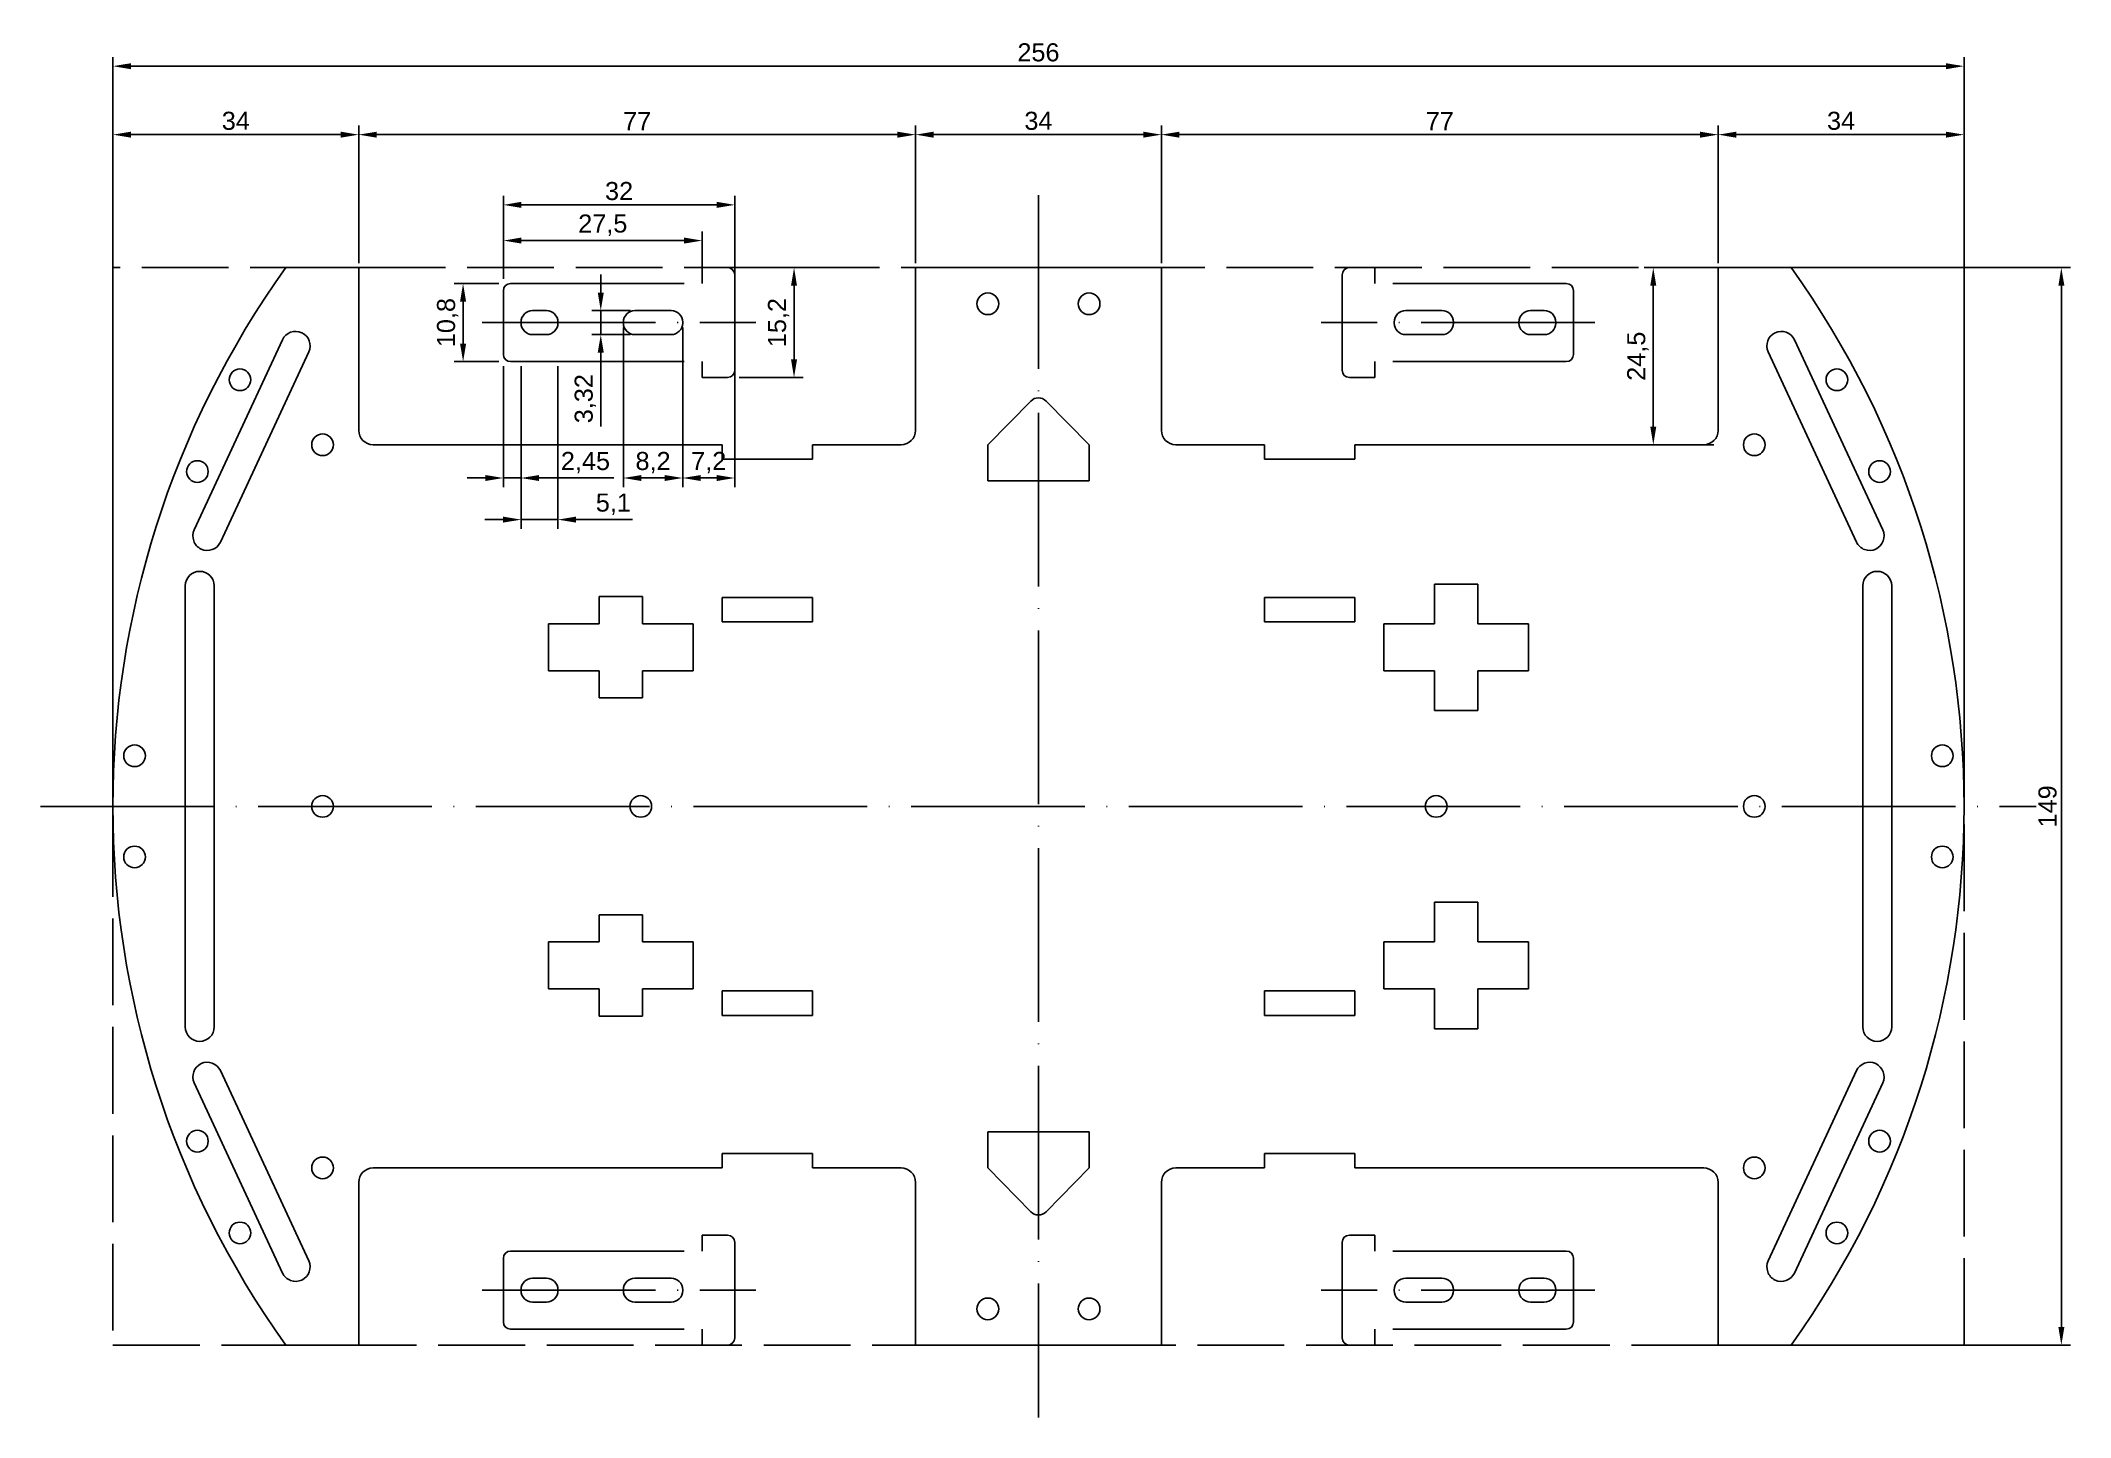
# Model space of a CAD drawing. Extents: x -10 to 271, y -10 to 180.
import ezdxf

# ---------------------------------------------------------------- set-up
doc = ezdxf.new("R2010")
doc.units = 0
doc.linetypes.add('ACAD_ISO02W100', pattern=[15, 12, -3])
doc.linetypes.add('ACAD_ISO04W100', pattern=[30, 24, -3, 0, -3])
doc.layers.get('0').update_dxf_attribs({"linetype": 'CONTINUOUS'})
doc.layers.get('DEFPOINTS').update_dxf_attribs({"linetype": 'CONTINUOUS'})
doc.layers.add('DIM', color=5, linetype='CONTINUOUS')
doc.layers.add('RAW', color=10, linetype='CONTINUOUS')
doc.styles.get("Standard").update_dxf_attribs({"font": 'arial.ttf'})
doc.dimstyles.new('ISO-25', dxfattribs={"dimtxt": 2.5, "dimasz": 2.5, "dimexe": 1.25, "dimexo": 0.625, "dimtad": 1, "dimtxsty": 'STANDARD', "dimcen": 2.5, "dimazin": 3, "dimtfac": 1, "dimtmove": 0, "dimatfit": 3})

# ---------------------------------------------------------------- blocks, each defined once
blk = doc.blocks.new('*D1')
at = {"layer": 'DEFPOINTS', "color": 0}
for p in [(111, 167.39), (34, 149), (111, 149)]:
    blk.add_point(p, dxfattribs=at)
at = {"layer": 'DIM', "color": 0}
for p, q in [((34, 149.62), (34, 168.64)), ((111, 149.62), (111, 168.64)), ((36.5, 167.39), (108.5, 167.39))]:
    blk.add_line(p, q, dxfattribs=at)
for points in [[(36.5, 167.8), (36.5, 166.97), (34, 167.39)], [(108.5, 167.8), (108.5, 166.97), (111, 167.39)]]:
    blk.add_solid(points, dxfattribs=at)
at = {"layer": 'DIM', "color": 0, "insert": (72.5, 169.26), "char_height": 2.5, "attachment_point": 5}
blk.add_mtext('77', dxfattribs=at)
blk = doc.blocks.new('*D2')
at = {"layer": 'DEFPOINTS', "color": 0}
for p in [(145, 167.39), (111, 149), (145, 149)]:
    blk.add_point(p, dxfattribs=at)
at = {"layer": 'DIM', "color": 0}
for p, q in [((111, 149.62), (111, 168.64)), ((145, 149.62), (145, 168.64)), ((113.5, 167.39), (142.5, 167.39))]:
    blk.add_line(p, q, dxfattribs=at)
for points in [[(113.5, 167.8), (113.5, 166.97), (111, 167.39)], [(142.5, 167.8), (142.5, 166.97), (145, 167.39)]]:
    blk.add_solid(points, dxfattribs=at)
at = {"layer": 'DIM', "color": 0, "insert": (128, 169.29), "char_height": 2.5, "attachment_point": 5}
blk.add_mtext('34', dxfattribs=at)
blk = doc.blocks.new('*D3')
at = {"layer": 'DEFPOINTS', "color": 0}
for p in [(222, 167.39), (145, 149), (222, 149)]:
    blk.add_point(p, dxfattribs=at)
at = {"layer": 'DIM', "color": 0}
for p, q in [((145, 149.62), (145, 168.64)), ((222, 149.62), (222, 168.64)), ((147.5, 167.39), (219.5, 167.39))]:
    blk.add_line(p, q, dxfattribs=at)
for points in [[(147.5, 167.8), (147.5, 166.97), (145, 167.39)], [(219.5, 167.8), (219.5, 166.97), (222, 167.39)]]:
    blk.add_solid(points, dxfattribs=at)
at = {"layer": 'DIM', "color": 0, "insert": (183.5, 169.26), "char_height": 2.5, "attachment_point": 5}
blk.add_mtext('77', dxfattribs=at)
blk = doc.blocks.new('*D4')
at = {"layer": 'DEFPOINTS', "color": 0}
for p in [(232.09, 149), (269.46, 149), (232.09, 0)]:
    blk.add_point(p, dxfattribs=at)
at = {"layer": 'DIM', "color": 0}
for p, q in [((232.71, 149), (270.71, 149)), ((269.46, 2.5), (269.46, 146.5)), ((232.71, 0), (270.71, 0))]:
    blk.add_line(p, q, dxfattribs=at)
for points in [[(269.05, 146.5), (269.88, 146.5), (269.46, 149)], [(269.05, 2.5), (269.88, 2.5), (269.46, 0)]]:
    blk.add_solid(points, dxfattribs=at)
at = {"layer": 'DIM', "color": 0, "insert": (267.56, 74.5), "char_height": 2.5, "attachment_point": 5, "rotation": 90}
blk.add_mtext('149', dxfattribs=at)
blk = doc.blocks.new('*D5')
at = {"layer": 'DEFPOINTS', "color": 0}
for p in [(213.03, 149), (222, 149), (222, 124.5)]:
    blk.add_point(p, dxfattribs=at)
at = {"layer": 'DIM', "color": 0}
for p, q in [((221.38, 149), (211.78, 149)), ((213.03, 127), (213.03, 146.5)), ((221.38, 124.5), (211.78, 124.5))]:
    blk.add_line(p, q, dxfattribs=at)
for points in [[(212.61, 146.5), (213.44, 146.5), (213.03, 149)], [(212.61, 127), (213.44, 127), (213.03, 124.5)]]:
    blk.add_solid(points, dxfattribs=at)
at = {"layer": 'DIM', "color": 0, "insert": (210.9, 136.75), "char_height": 2.5, "attachment_point": 5, "rotation": 90}
blk.add_mtext('24,5', dxfattribs=at)
blk = doc.blocks.new('*D8')
at = {"layer": 'DEFPOINTS', "color": 0}
for p in [(256, 176.86), (0, 74.5), (256, 74.5)]:
    blk.add_point(p, dxfattribs=at)
at = {"layer": 'DIM', "color": 0}
for p, q in [((0, 75.12), (0, 178.11)), ((2.5, 176.86), (253.5, 176.86)), ((256, 75.12), (256, 178.11))]:
    blk.add_line(p, q, dxfattribs=at)
for points in [[(2.5, 177.27), (2.5, 176.44), (0, 176.86)], [(253.5, 177.27), (253.5, 176.44), (256, 176.86)]]:
    blk.add_solid(points, dxfattribs=at)
at = {"layer": 'DIM', "color": 0, "insert": (128, 178.76), "char_height": 2.5, "attachment_point": 5}
blk.add_mtext('256', dxfattribs=at)
blk = doc.blocks.new('*D9')
at = {"layer": 'DEFPOINTS', "color": 0}
for p in [(256, 167.39), (222, 149), (256, 149)]:
    blk.add_point(p, dxfattribs=at)
at = {"layer": 'DIM', "color": 0}
for p, q in [((222, 149.62), (222, 168.64)), ((256, 149.62), (256, 168.64)), ((224.5, 167.39), (253.5, 167.39))]:
    blk.add_line(p, q, dxfattribs=at)
for points in [[(224.5, 167.8), (224.5, 166.97), (222, 167.39)], [(253.5, 167.8), (253.5, 166.97), (256, 167.39)]]:
    blk.add_solid(points, dxfattribs=at)
at = {"layer": 'DIM', "color": 0, "insert": (239, 169.29), "char_height": 2.5, "attachment_point": 5}
blk.add_mtext('34', dxfattribs=at)
blk = doc.blocks.new('*D10')
at = {"layer": 'DEFPOINTS', "color": 0}
for p in [(0, 167.39), (0, 149), (34, 149)]:
    blk.add_point(p, dxfattribs=at)
at = {"layer": 'DIM', "color": 0}
for p, q in [((0, 149.62), (0, 168.64)), ((34, 149.62), (34, 168.64)), ((31.5, 167.39), (2.5, 167.39))]:
    blk.add_line(p, q, dxfattribs=at)
for points in [[(2.5, 167.8), (2.5, 166.97), (0, 167.39)], [(31.5, 167.8), (31.5, 166.97), (34, 167.39)]]:
    blk.add_solid(points, dxfattribs=at)
at = {"layer": 'DIM', "color": 0, "insert": (17, 169.29), "char_height": 2.5, "attachment_point": 5}
blk.add_mtext('34', dxfattribs=at)
blk = doc.blocks.new('*D12')
at = {"layer": 'DEFPOINTS', "color": 0}
for p in [(86, 157.68), (54, 146.8), (86, 146.8)]:
    blk.add_point(p, dxfattribs=at)
at = {"layer": 'DIM', "color": 0}
for p, q in [((54, 147.43), (54, 158.93)), ((56.5, 157.68), (83.5, 157.68)), ((86, 147.43), (86, 158.93))]:
    blk.add_line(p, q, dxfattribs=at)
for points in [[(56.5, 158.1), (56.5, 157.26), (54, 157.68)], [(83.5, 158.1), (83.5, 157.26), (86, 157.68)]]:
    blk.add_solid(points, dxfattribs=at)
at = {"layer": 'DIM', "color": 0, "insert": (70, 159.58), "char_height": 2.5, "attachment_point": 5}
blk.add_mtext('32', dxfattribs=at)
blk = doc.blocks.new('*D13')
at = {"layer": 'DEFPOINTS', "color": 0}
for p in [(81.5, 152.74), (54, 146.8), (81.5, 146.8)]:
    blk.add_point(p, dxfattribs=at)
at = {"layer": 'DIM', "color": 0}
for p, q in [((54, 147.43), (54, 153.99)), ((56.5, 152.74), (79, 152.74)), ((81.5, 147.43), (81.5, 153.99))]:
    blk.add_line(p, q, dxfattribs=at)
for points in [[(56.5, 153.16), (56.5, 152.33), (54, 152.74)], [(79, 153.16), (79, 152.33), (81.5, 152.74)]]:
    blk.add_solid(points, dxfattribs=at)
at = {"layer": 'DIM', "color": 0, "insert": (67.75, 154.87), "char_height": 2.5, "attachment_point": 5}
blk.add_mtext('27,5', dxfattribs=at)
blk = doc.blocks.new('*D14')
at = {"layer": 'DEFPOINTS', "color": 0}
for p in [(48.43, 146.8), (54, 146.8), (54, 136)]:
    blk.add_point(p, dxfattribs=at)
at = {"layer": 'DIM', "color": 0}
for p, q in [((53.37, 146.8), (47.18, 146.8)), ((48.43, 138.5), (48.43, 144.3)), ((53.37, 136), (47.18, 136))]:
    blk.add_line(p, q, dxfattribs=at)
for points in [[(48.01, 144.3), (48.85, 144.3), (48.43, 146.8)], [(48.01, 138.5), (48.85, 138.5), (48.43, 136)]]:
    blk.add_solid(points, dxfattribs=at)
at = {"layer": 'DIM', "color": 0, "insert": (46.3, 141.4), "char_height": 2.5, "attachment_point": 5, "rotation": 90}
blk.add_mtext('10,8', dxfattribs=at)
blk = doc.blocks.new('*D15')
at = {"layer": 'DEFPOINTS', "color": 0}
for p in [(86, 149), (94.2, 149), (86, 133.8)]:
    blk.add_point(p, dxfattribs=at)
at = {"layer": 'DIM', "color": 0}
for p, q in [((86.62, 149), (95.45, 149)), ((94.2, 136.3), (94.2, 146.5)), ((86.62, 133.8), (95.45, 133.8))]:
    blk.add_line(p, q, dxfattribs=at)
for points in [[(93.78, 146.5), (94.61, 146.5), (94.2, 149)], [(93.78, 136.3), (94.61, 136.3), (94.2, 133.8)]]:
    blk.add_solid(points, dxfattribs=at)
at = {"layer": 'DIM', "color": 0, "insert": (92.07, 141.4), "char_height": 2.5, "attachment_point": 5, "rotation": 90}
blk.add_mtext('15,2', dxfattribs=at)
blk = doc.blocks.new('*D16')
at = {"layer": 'DEFPOINTS', "color": 0}
for p in [(72.2, 143.06), (67.47, 139.74), (72.2, 139.74)]:
    blk.add_point(p, dxfattribs=at)
at = {"layer": 'DIM', "color": 0}
for p, q in [((67.47, 145.56), (67.47, 148.06)), ((71.57, 143.06), (66.22, 143.06)), ((67.47, 143.06), (67.47, 139.74)), ((71.57, 139.74), (66.22, 139.74)), ((67.47, 137.24), (67.47, 127.02))]:
    blk.add_line(p, q, dxfattribs=at)
for points in [[(67.05, 145.56), (67.89, 145.56), (67.47, 143.06)], [(67.05, 137.24), (67.89, 137.24), (67.47, 139.74)]]:
    blk.add_solid(points, dxfattribs=at)
at = {"layer": 'DIM', "color": 0, "insert": (65.34, 130.88), "char_height": 2.5, "attachment_point": 5, "rotation": 90}
blk.add_mtext('3,32', dxfattribs=at)
blk = doc.blocks.new('*D17')
at = {"layer": 'DEFPOINTS', "color": 0}
for p in [(54, 136), (56.45, 136), (56.45, 119.91)]:
    blk.add_point(p, dxfattribs=at)
at = {"layer": 'DIM', "color": 0}
for p, q in [((54, 135.38), (54, 118.66)), ((56.45, 135.38), (56.45, 118.66)), ((51.5, 119.91), (49, 119.91)), ((54, 119.91), (56.45, 119.91)), ((58.95, 119.91), (69.26, 119.91))]:
    blk.add_line(p, q, dxfattribs=at)
for points in [[(51.5, 120.32), (51.5, 119.49), (54, 119.91)], [(58.95, 120.32), (58.95, 119.49), (56.45, 119.91)]]:
    blk.add_solid(points, dxfattribs=at)
at = {"layer": 'DIM', "color": 0, "insert": (65.35, 122.03), "char_height": 2.5, "attachment_point": 5}
blk.add_mtext('2,45', dxfattribs=at)
blk = doc.blocks.new('*D20')
at = {"layer": 'DEFPOINTS', "color": 0}
for p in [(70.6, 141.34), (78.8, 141.34), (78.8, 119.91)]:
    blk.add_point(p, dxfattribs=at)
at = {"layer": 'DIM', "color": 0}
for p, q in [((70.6, 140.72), (70.6, 118.66)), ((78.8, 140.72), (78.8, 118.66)), ((73.1, 119.91), (76.3, 119.91))]:
    blk.add_line(p, q, dxfattribs=at)
for points in [[(73.1, 120.32), (73.1, 119.49), (70.6, 119.91)], [(76.3, 120.32), (76.3, 119.49), (78.8, 119.91)]]:
    blk.add_solid(points, dxfattribs=at)
at = {"layer": 'DIM', "color": 0, "insert": (74.7, 122.03), "char_height": 2.5, "attachment_point": 5}
blk.add_mtext('8,2', dxfattribs=at)
blk = doc.blocks.new('*D21')
at = {"layer": 'DEFPOINTS', "color": 0}
for p in [(78.8, 141.34), (86, 141.4), (86, 119.91)]:
    blk.add_point(p, dxfattribs=at)
at = {"layer": 'DIM', "color": 0}
for p, q in [((78.8, 140.72), (78.8, 118.66)), ((86, 140.78), (86, 118.66)), ((81.3, 119.91), (83.5, 119.91))]:
    blk.add_line(p, q, dxfattribs=at)
for points in [[(81.3, 120.32), (81.3, 119.49), (78.8, 119.91)], [(83.5, 120.32), (83.5, 119.49), (86, 119.91)]]:
    blk.add_solid(points, dxfattribs=at)
at = {"layer": 'DIM', "color": 0, "insert": (82.4, 122.03), "char_height": 2.5, "attachment_point": 5}
blk.add_mtext('7,2', dxfattribs=at)
blk = doc.blocks.new('*D22')
at = {"layer": 'DEFPOINTS', "color": 0}
for p in [(56.45, 136), (61.55, 136), (61.55, 114.15)]:
    blk.add_point(p, dxfattribs=at)
at = {"layer": 'DIM', "color": 0}
for p, q in [((56.45, 135.38), (56.45, 112.9)), ((61.55, 135.38), (61.55, 112.9)), ((53.95, 114.15), (51.45, 114.15)), ((56.45, 114.15), (61.55, 114.15)), ((64.05, 114.15), (71.87, 114.15))]:
    blk.add_line(p, q, dxfattribs=at)
for points in [[(53.95, 114.57), (53.95, 113.74), (56.45, 114.15)], [(64.05, 114.57), (64.05, 113.74), (61.55, 114.15)]]:
    blk.add_solid(points, dxfattribs=at)
at = {"layer": 'DIM', "color": 0, "insert": (69.21, 116.28), "char_height": 2.5, "attachment_point": 5}
blk.add_mtext('5,1', dxfattribs=at)

msp = doc.modelspace()

# ---------------------------------------------------------------- linework, layer by layer
at = {"linetype": 'ACAD_ISO04W100'}
for p, q in [((128, 159), (128, -10)), ((55, 146.8), (81.5, 146.8)), ((201, 146.8), (174.5, 146.8)), ((51.054, 141.4), (88.915, 141.4)), ((58.05, 143.06), (59.95, 143.06)), ((72.2, 143.06), (77.2, 143.06)), ((204.946, 141.4), (167.085, 141.4)), ((183.8, 143.06), (178.8, 143.06)), ((197.95, 143.06), (196.05, 143.06)), ((58.05, 139.74), (59.95, 139.74)), ((72.2, 139.74), (77.2, 139.74)), ((183.8, 139.74), (178.8, 139.74)), ((197.95, 139.74), (196.05, 139.74)), ((55, 136), (81.5, 136)), ((201, 136), (174.5, 136)), ((-10, 74.5), (266, 74.5)), ((55, 13), (81.5, 13)), ((201, 13), (174.5, 13)), ((58.05, 9.26), (59.95, 9.26)), ((72.2, 9.26), (77.2, 9.26)), ((183.8, 9.26), (178.8, 9.26)), ((197.95, 9.26), (196.05, 9.26)), ((51.054, 7.6), (88.915, 7.6)), ((58.05, 5.94), (59.95, 5.94)), ((72.2, 5.94), (77.2, 5.94)), ((204.946, 7.6), (167.085, 7.6)), ((183.8, 5.94), (178.8, 5.94)), ((197.95, 5.94), (196.05, 5.94)), ((55, 2.2), (81.5, 2.2)), ((201, 2.2), (174.5, 2.2))]:
    msp.add_line(p, q, dxfattribs=at)
for p, q in [((34, 149), (34, 126.5)), ((81.5, 149), (85, 149)), ((81.5, 149), (81.5, 146.8)), ((111, 149), (111, 126.5)), ((111, 149), (145, 149)), ((145, 149), (145, 126.5)), ((174.5, 149), (171, 149)), ((174.5, 149), (174.5, 146.8)), ((222, 149), (222, 126.5)), ((86, 148), (86, 134.8)), ((170, 148), (170, 134.8)), ((54, 137), (54, 145.8)), ((202, 137), (202, 145.8)), ((56.45, 141.34), (56.45, 141.46)), ((61.55, 141.34), (61.55, 141.46)), ((70.6, 141.46), (70.6, 141.34)), ((78.8, 141.46), (78.8, 141.34)), ((177.2, 141.46), (177.2, 141.34)), ((185.4, 141.46), (185.4, 141.34)), ((194.45, 141.34), (194.45, 141.46)), ((199.55, 141.34), (199.55, 141.46)), ((11.241, 112.732), (23.456, 139.034)), ((26.112, 140.006), (26.112, 140.006)), ((229.888, 140.006), (229.888, 140.006)), ((244.759, 112.732), (232.544, 139.034)), ((14.869, 111.047), (27.083, 137.35)), ((81.5, 136), (81.5, 133.8)), ((174.5, 136), (174.5, 133.8)), ((241.131, 111.047), (228.917, 137.35)), ((85, 133.8), (81.5, 133.8)), ((171, 133.8), (174.5, 133.8)), ((121, 124.5), (126.929, 130.55)), ((135, 124.5), (129.071, 130.55)), ((36, 124.5), (84.25, 124.5)), ((84.25, 122.5), (84.25, 124.5)), ((96.75, 122.5), (96.75, 124.5)), ((96.75, 124.5), (109, 124.5)), ((121, 119.5), (121, 124.5)), ((135, 119.5), (135, 124.5)), ((147, 124.5), (159.25, 124.5)), ((159.25, 122.5), (159.25, 124.5)), ((171.75, 122.5), (171.75, 124.5)), ((171.75, 124.5), (220, 124.5)), ((84.25, 122.5), (96.75, 122.5)), ((171.75, 122.5), (159.25, 122.5)), ((121, 119.5), (135, 119.5)), ((12.213, 110.076), (12.213, 110.076)), ((243.787, 110.076), (243.787, 110.076)), ((12, 107), (12, 107)), ((244, 107), (244, 107)), ((10, 105), (10, 74.5)), ((14, 74.5), (14, 105)), ((188.75, 105.25), (182.75, 105.25)), ((182.75, 105.25), (182.75, 99.75)), ((188.75, 105.25), (188.75, 99.75)), ((242, 74.5), (242, 105)), ((246, 105), (246, 74.5)), ((67.25, 103.5), (73.25, 103.5)), ((67.25, 103.5), (67.25, 99.75)), ((73.25, 103.5), (73.25, 99.75)), ((84.25, 103.4), (96.75, 103.4)), ((84.25, 100), (84.25, 103.4)), ((96.75, 100), (96.75, 103.4)), ((171.75, 103.4), (159.25, 103.4)), ((159.25, 100), (159.25, 103.4)), ((171.75, 100), (171.75, 103.4)), ((60.25, 99.75), (60.25, 93.25)), ((60.25, 99.75), (67.25, 99.75)), ((73.25, 99.75), (80.25, 99.75)), ((80.25, 99.75), (80.25, 93.25)), ((84.25, 100), (96.75, 100)), ((171.75, 100), (159.25, 100)), ((175.75, 99.75), (175.75, 93.25)), ((182.75, 99.75), (175.75, 99.75)), ((195.75, 99.75), (188.75, 99.75)), ((195.75, 99.75), (195.75, 93.25)), ((60.25, 93.25), (67.25, 93.25)), ((67.25, 93.25), (67.25, 89.5)), ((73.25, 93.25), (73.25, 89.5)), ((73.25, 93.25), (80.25, 93.25)), ((182.75, 93.25), (175.75, 93.25)), ((182.75, 93.25), (182.75, 87.75)), ((195.75, 93.25), (188.75, 93.25)), ((188.75, 93.25), (188.75, 87.75)), ((67.25, 89.5), (73.25, 89.5)), ((188.75, 87.75), (182.75, 87.75)), ((10, 44), (10, 74.5)), ((14, 74.5), (14, 44)), ((242, 74.5), (242, 44)), ((246, 44), (246, 74.5)), ((67.25, 59.5), (73.25, 59.5)), ((67.25, 55.75), (67.25, 59.5)), ((73.25, 55.75), (73.25, 59.5)), ((188.75, 61.25), (182.75, 61.25)), ((182.75, 55.75), (182.75, 61.25)), ((188.75, 55.75), (188.75, 61.25)), ((60.25, 49.25), (60.25, 55.75)), ((60.25, 55.75), (67.25, 55.75)), ((73.25, 55.75), (80.25, 55.75)), ((80.25, 49.25), (80.25, 55.75)), ((175.75, 49.25), (175.75, 55.75)), ((182.75, 55.75), (175.75, 55.75)), ((195.75, 55.75), (188.75, 55.75)), ((195.75, 49.25), (195.75, 55.75)), ((60.25, 49.25), (67.25, 49.25)), ((67.25, 45.5), (67.25, 49.25)), ((73.25, 49.25), (80.25, 49.25)), ((73.25, 45.5), (73.25, 49.25)), ((84.25, 49), (96.75, 49)), ((84.25, 49), (84.25, 45.6)), ((96.75, 49), (96.75, 45.6)), ((171.75, 49), (159.25, 49)), ((159.25, 49), (159.25, 45.6)), ((171.75, 49), (171.75, 45.6)), ((182.75, 49.25), (175.75, 49.25)), ((182.75, 43.75), (182.75, 49.25)), ((195.75, 49.25), (188.75, 49.25)), ((188.75, 43.75), (188.75, 49.25)), ((67.25, 45.5), (73.25, 45.5)), ((84.25, 45.6), (96.75, 45.6)), ((171.75, 45.6), (159.25, 45.6)), ((188.75, 43.75), (182.75, 43.75)), ((12, 42), (12, 42)), ((244, 42), (244, 42)), ((12.213, 38.924), (12.213, 38.924)), ((14.869, 37.953), (27.083, 11.65)), ((241.131, 37.953), (228.917, 11.65)), ((243.787, 38.924), (243.787, 38.924)), ((11.241, 36.268), (23.456, 9.966)), ((244.759, 36.268), (232.544, 9.966)), ((121, 29.5), (135, 29.5)), ((121, 29.5), (121, 24.5)), ((135, 29.5), (135, 24.5)), ((84.25, 26.5), (84.25, 24.5)), ((84.25, 26.5), (96.75, 26.5)), ((96.75, 26.5), (96.75, 24.5)), ((171.75, 26.5), (159.25, 26.5)), ((159.25, 26.5), (159.25, 24.5)), ((171.75, 26.5), (171.75, 24.5)), ((34, 22.5), (34, 0)), ((36, 24.5), (84.25, 24.5)), ((96.75, 24.5), (109, 24.5)), ((111, 22.5), (111, 0)), ((121, 24.5), (126.929, 18.45)), ((135, 24.5), (129.071, 18.45)), ((145, 22.5), (145, 0)), ((147, 24.5), (159.25, 24.5)), ((171.75, 24.5), (220, 24.5)), ((222, 22.5), (222, 0)), ((85, 15.2), (81.5, 15.2)), ((81.5, 13), (81.5, 15.2)), ((86, 1), (86, 14.2)), ((170, 1), (170, 14.2)), ((171, 15.2), (174.5, 15.2)), ((174.5, 13), (174.5, 15.2)), ((54, 12), (54, 3.2)), ((202, 12), (202, 3.2)), ((26.112, 8.994), (26.112, 8.994)), ((229.888, 8.994), (229.888, 8.994)), ((56.45, 7.66), (56.45, 7.54)), ((61.55, 7.66), (61.55, 7.54)), ((70.6, 7.54), (70.6, 7.66)), ((78.8, 7.54), (78.8, 7.66)), ((177.2, 7.54), (177.2, 7.66)), ((185.4, 7.54), (185.4, 7.66)), ((194.45, 7.66), (194.45, 7.54)), ((199.55, 7.66), (199.55, 7.54)), ((81.5, 0), (81.5, 2.2)), ((81.5, 0), (85, 0)), ((111, 0), (145, 0)), ((174.5, 0), (171, 0)), ((174.5, 0), (174.5, 2.2))]:
    msp.add_line(p, q)
for points in [[(34, 149), (23.915, 149)], [(222, 149), (232.085, 149)], [(23.915, 0), (34, 0)], [(232.085, 0), (222, 0)]]:
    msp.add_lwpolyline(points)
for centre in [(121, 144), (135, 144), (17.576, 133.496), (238.424, 133.496), (29, 124.5), (227, 124.5), (11.679, 120.798), (244.321, 120.798), (3, 81.5), (253, 81.5), (29, 74.5), (73, 74.5), (183, 74.5), (227, 74.5), (3, 67.5), (253, 67.5), (11.679, 28.202), (244.321, 28.202), (29, 24.5), (227, 24.5), (17.576, 15.504), (238.424, 15.504), (121, 5), (135, 5)]:
    msp.add_circle(centre, 1.5)
for centre, radius, start, end in [((128, 74.5), 128, 144.40646, 215.59354), ((85, 148), 1, 0, 90), ((171, 148), 1, 90, 180), ((128, 74.5), 128, 324.40646, 35.59354), ((128, 74.5), 128, 324.40646, 35.59354), ((55, 145.8), 1, 90, 180), ((201, 145.8), 1, 0, 90), ((58.05, 141.46), 1.6, 90, 180), ((58.05, 141.34), 1.6, 180, 270), ((59.95, 141.46), 1.6, 0, 90), ((59.95, 141.34), 1.6, 270, 0), ((72.2, 141.46), 1.6, 90, 180), ((72.2, 141.34), 1.6, 180, 270), ((77.2, 141.46), 1.6, 0, 90), ((77.2, 141.34), 1.6, 270, 0), ((178.8, 141.46), 1.6, 90, 180), ((178.8, 141.34), 1.6, 180, 270), ((183.8, 141.46), 1.6, 0, 90), ((183.8, 141.34), 1.6, 270, 0), ((196.05, 141.46), 1.6, 90, 180), ((196.05, 141.34), 1.6, 180, 270), ((197.95, 141.46), 1.6, 0, 90), ((197.95, 141.34), 1.6, 270, 0), ((25.269, 138.192), 2, 65.09125, 155.09125), ((25.269, 138.192), 2, 335.09125, 65.09125), ((230.731, 138.192), 2, 114.90875, 204.90875), ((230.731, 138.192), 2, 24.90875, 114.90875), ((55, 137), 1, 180, 270), ((85, 134.8), 1, 270, 0), ((171, 134.8), 1, 180, 270), ((201, 137), 1, 270, 0), ((128, 129.5), 1.5, 44.42024, 135.57976), ((36, 126.5), 2, 180, 270), ((109, 126.5), 2, 270, 0), ((147, 126.5), 2, 180, 270), ((220, 126.5), 2, 270, 0), ((220, 126.5), 2, 270, 0), ((13.055, 111.89), 2, 155.09125, 245.09125), ((242.945, 111.89), 2, 294.90875, 24.90875), ((13.055, 111.89), 2, 245.09125, 335.09125), ((242.945, 111.89), 2, 204.90875, 294.90875), ((12, 105), 2, 90, 180), ((12, 105), 2, 0, 90), ((244, 105), 2, 90, 180), ((244, 105), 2, 0, 90), ((12, 44), 2, 180, 270), ((12, 44), 2, 270, 0), ((244, 44), 2, 180, 270), ((244, 44), 2, 270, 0), ((13.055, 37.11), 2, 114.90875, 204.90875), ((13.055, 37.11), 2, 24.90875, 114.90875), ((242.945, 37.11), 2, 65.09125, 155.09125), ((242.945, 37.11), 2, 335.09125, 65.09125), ((36, 22.5), 2, 90, 180), ((109, 22.5), 2, 0, 90), ((147, 22.5), 2, 90, 180), ((220, 22.5), 2, 0, 90), ((220, 22.5), 2, 0, 90), ((128, 19.5), 1.5, 224.42024, 315.57976), ((85, 14.2), 1, 0, 90), ((171, 14.2), 1, 90, 180), ((25.269, 10.808), 2, 294.90875, 24.90875), ((55, 12), 1, 90, 180), ((201, 12), 1, 0, 90), ((230.731, 10.808), 2, 155.09125, 245.09125), ((25.269, 10.808), 2, 204.90875, 294.90875), ((58.05, 7.66), 1.6, 90, 180), ((59.95, 7.66), 1.6, 0, 90), ((72.2, 7.66), 1.6, 90, 180), ((77.2, 7.66), 1.6, 0, 90), ((178.8, 7.66), 1.6, 90, 180), ((183.8, 7.66), 1.6, 0, 90), ((196.05, 7.66), 1.6, 90, 180), ((197.95, 7.66), 1.6, 0, 90), ((230.731, 10.808), 2, 245.09125, 335.09125), ((58.05, 7.54), 1.6, 180, 270), ((59.95, 7.54), 1.6, 270, 0), ((72.2, 7.54), 1.6, 180, 270), ((77.2, 7.54), 1.6, 270, 0), ((178.8, 7.54), 1.6, 180, 270), ((183.8, 7.54), 1.6, 270, 0), ((196.05, 7.54), 1.6, 180, 270), ((197.95, 7.54), 1.6, 270, 0), ((55, 3.2), 1, 180, 270), ((201, 3.2), 1, 270, 0), ((85, 1), 1, 270, 0), ((171, 1), 1, 180, 270)]:
    msp.add_arc(centre, radius, start, end)
at = {"layer": 'RAW', "linetype": 'ACAD_ISO02W100'}
msp.add_lwpolyline([(0, 0), (256, 0), (256, 149), (0, 149)], close=True, dxfattribs=at)

# ---------------------------------------------------------------- dimensions: what is measured, and where the dimension line sits
at = {"layer": 'DIM'}
for base, p1, p2, picture, middle in [((256, 176.855), (0, 74.5), (256, 74.5), '*D8', (128, 178.757)), ((0, 167.387), (34, 149), (0, 149), '*D10', (17, 169.289)), ((111, 167.387), (34, 149), (111, 149), '*D1', (72.5, 169.262)), ((256, 167.387), (222, 149), (256, 149), '*D9', (239, 169.289)), ((86, 157.681), (54, 146.8), (86, 146.8), '*D12', (70, 159.583)), ((81.5, 152.742), (54, 146.8), (81.5, 146.8), '*D13', (67.75, 154.869)), ((56.45, 119.906), (54, 136), (56.45, 136), '*D17', (65.353, 122.033)), ((61.55, 114.153), (56.45, 136), (61.55, 136), '*D22', (69.209, 116.28))]:
    dim = msp.add_linear_dim(base=base, p1=p1, p2=p2, dimstyle='ISO-25', dxfattribs=at)
    dim.commit()
    dim.dimension.update_dxf_attribs({"geometry": picture, "text_midpoint": middle})
for base, p1, p2, picture, middle in [((145, 167.387), (111, 149), (145, 149), '*D2', (128, 169.289)), ((222, 167.387), (145, 149), (222, 149), '*D3', (183.5, 169.262)), ((78.8, 119.906), (70.6, 141.34), (78.8, 141.34), '*D20', (74.7, 122.033)), ((86, 119.906), (78.8, 141.34), (86, 141.4), '*D21', (82.4, 122.033))]:
    dim = msp.add_linear_dim(base=base, p1=p1, p2=p2, dimstyle='ISO-25', override={"dimtmove": 1}, dxfattribs=at)
    dim.commit()
    dim.dimension.update_dxf_attribs({"geometry": picture, "text_midpoint": middle})
for base, p1, p2, picture, middle in [((94.195, 149), (86, 133.8), (86, 149), '*D15', (92.068, 141.4)), ((213.027, 149), (222, 124.5), (222, 149), '*D5', (210.9, 136.75)), ((269.464, 149), (232.085, 0), (232.085, 149), '*D4', (267.562, 74.5)), ((48.431, 146.8), (54, 136), (54, 146.8), '*D14', (46.304, 141.4)), ((67.469, 139.74), (72.2, 143.06), (72.2, 139.74), '*D16', (65.342, 130.882))]:
    dim = msp.add_linear_dim(base=base, p1=p1, p2=p2, angle=90, dimstyle='ISO-25', dxfattribs=at)
    dim.commit()
    dim.dimension.update_dxf_attribs({"geometry": picture, "text_midpoint": middle})

doc.saveas('drawing.dxf')
